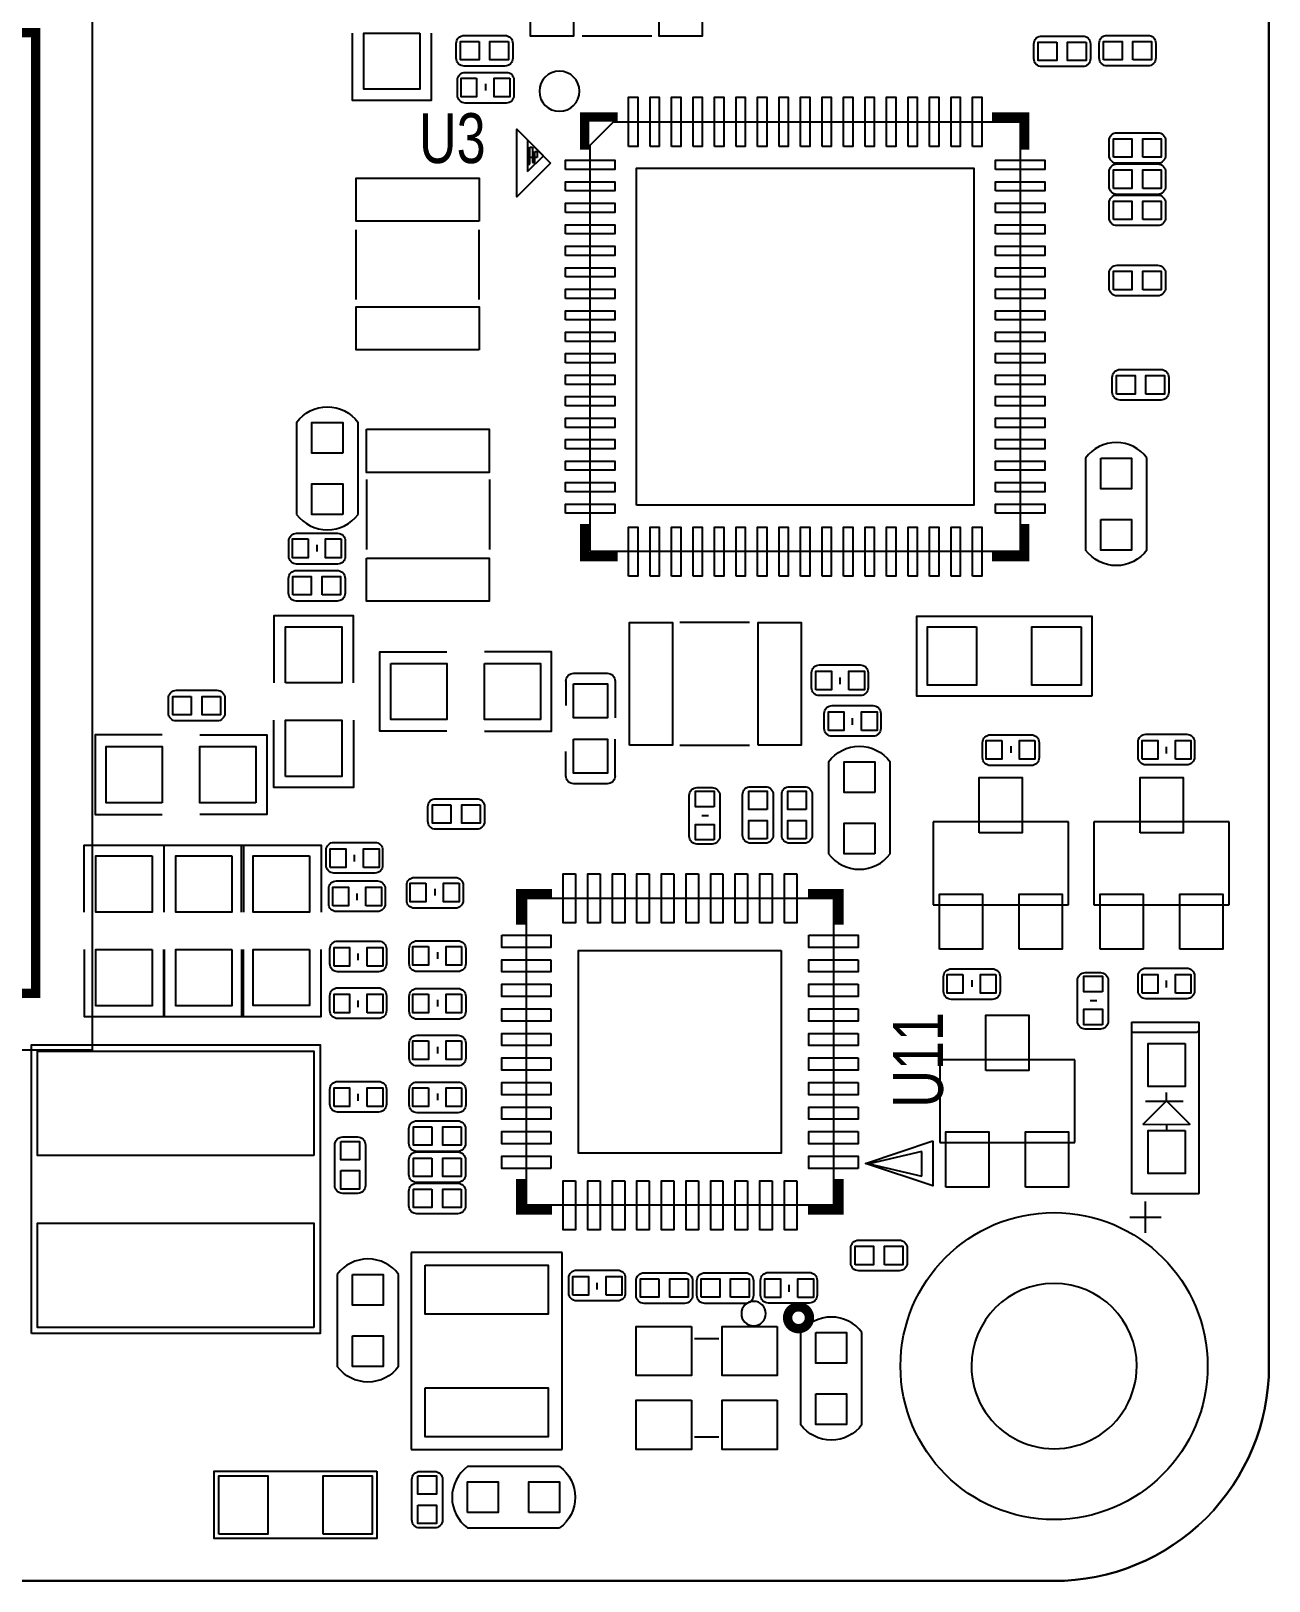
# Model space of a CAD drawing. Extents: x -3.5 to 51.5, y -3.5 to 36.5.
# Drawn here: x 31.35 to 51.5, y -3.5 to 21.75 of the extents above; entities that cross this region are included whole.
import ezdxf

# ---------------------------------------------------------------- set-up
doc = ezdxf.new("R2010")
doc.units = 0
for name, color, linetype in [('BG_OUTLINE', 1, 'CONTINUOUS'), ('BG_SILKSCREEN_TOP', 142, 'CONTINUOUS'), ('PG_SILKSCREEN_TOP', 2, 'CONTINUOUS'), ('PIN_TOP', 3, 'CONTINUOUS')]:
    doc.layers.add(name, color=color, linetype=linetype)

msp = doc.modelspace()

# ---------------------------------------------------------------- linework, layer by layer
at = {"layer": 'BG_OUTLINE'}
msp.add_lwpolyline([(47.99965, 36.499038), (-0.000254, 36.499038, 0.414214), (-3.50012, 32.999172), (-3.50012, -0.000762, 0.414235), (-0.000254, -3.500882), (47.99965, -3.500882, 0.414255), (51.49977, -0.000762), (51.49977, 32.999172, 0.414233)], format="xyb", close=True, dxfattribs=at)
for points in [[(51.49977, 32.999172), (51.49977, -0.000762, -0.414255), (47.99965, -3.500882), (-0.000254, -3.500882, -0.414235), (-3.50012, -0.000762)], [(49.34712, 0, 0.99999), (46.65472, 0, 1.00001), (49.34712, 0)]]:
    msp.add_lwpolyline(points, format="xyb", dxfattribs=at)
at = {"layer": 'BG_SILKSCREEN_TOP', "const_width": 0.1524}
for points in [[(16.8656, 21.717), (31.4198, 21.717), (31.4198, 6.0706), (16.891, 6.0706), (16.8656, 21.717)], [(40.894, 20.3454), (40.3606, 20.3454), (40.3606, 19.812)], [(47.5234, 19.812), (47.5234, 20.3454), (46.99, 20.3454)], [(40.3606, 13.716), (40.3606, 13.1826), (40.894, 13.1826)], [(46.99, 13.1826), (47.5234, 13.1826), (47.5234, 13.716)], [(39.8272, 7.6962), (39.3192, 7.6962), (39.3192, 7.1882)], [(44.5008, 7.1882), (44.5008, 7.6962), (43.9928, 7.6962)], [(39.3192, 3.048), (39.3192, 2.54), (39.8272, 2.54)], [(43.9928, 2.54), (44.5008, 2.54), (44.5008, 3.048)]]:
    msp.add_lwpolyline(points, dxfattribs=at)
at = {"layer": 'BG_SILKSCREEN_TOP'}
for points in [[(39.80434, 19.595084), (39.254684, 19.045682), (39.254684, 20.14474)], [(46.0248, 3.665982), (46.0248, 2.938018), (44.9326, 3.302)]]:
    msp.add_lwpolyline(points, close=True, dxfattribs=at)
at = {"layer": 'BG_SILKSCREEN_TOP', "const_width": 0.1524}
msp.add_lwpolyline([(44.0182, 0.7874, 1), (43.6626, 0.7874, 1), (44.0182, 0.7874)], format="xyb", dxfattribs=at)
at = {"layer": 'PG_SILKSCREEN_TOP'}
for points in [[(32.339026, 22.647656), (32.339026, 5.147056)], [(36.571428, 21.711158), (36.571428, 20.618958), (37.866828, 20.618958), (37.866828, 21.711158)], [(39.188136, 21.543264), (39.188136, 21.304504)], [(41.453816, 21.659088), (40.315896, 21.659088)], [(48.592994, 21.53412), (48.592994, 21.29536)], [(48.73625, 21.306536), (48.73625, 21.545296)], [(38.745668, 20.886166), (38.745668, 20.776946)], [(39.207694, 20.945348), (39.207694, 20.699476)], [(40.447976, 19.885152), (40.828214, 20.26539)], [(40.828214, 20.26539), (47.448216, 20.26539)], [(47.448216, 20.26539), (47.448216, 13.26515)], [(39.428166, 19.975322), (39.428166, 19.575272)], [(39.688008, 19.715226), (39.428166, 19.975322)], [(48.897032, 19.721068), (48.897032, 19.959828)], [(39.428166, 19.455384), (39.688008, 19.715226)], [(39.468044, 19.85518), (39.508176, 19.85518)], [(39.468044, 19.575272), (39.468044, 19.85518)], [(39.508176, 19.85518), (39.508176, 19.605244)], [(39.548054, 19.78533), (39.588186, 19.78533)], [(39.548054, 19.605244), (39.548054, 19.78533)], [(39.588186, 19.78533), (39.588186, 19.685254)], [(40.447976, 13.26515), (40.447976, 19.885152)], [(39.588186, 19.685254), (39.428166, 19.685254)], [(39.428166, 19.685254), (39.428166, 19.455384)], [(39.428166, 19.575272), (39.468044, 19.575272)], [(39.508176, 19.605244), (39.548054, 19.605244)], [(48.897032, 19.213068), (48.897032, 19.451828)], [(48.897032, 18.705068), (48.897032, 18.943828)], [(36.639246, 17.371314), (36.639246, 18.509234)], [(38.640766, 17.371314), (38.640766, 18.509234)], [(48.897032, 17.562068), (48.897032, 17.800828)], [(48.94834, 15.86357), (48.94834, 16.10233)], [(35.669728, 15.371318), (35.669728, 13.871194)], [(36.669472, 13.871194), (36.669472, 15.371318)], [(48.513492, 14.790674), (48.513492, 13.29055)], [(49.513236, 13.29055), (49.513236, 14.790674)], [(36.805616, 14.437868), (36.805616, 13.299948)], [(38.807136, 14.437868), (38.807136, 13.299948)], [(36.462208, 13.436854), (36.462208, 13.190982)], [(36.000182, 13.377672), (36.000182, 13.268452)], [(47.448216, 13.26515), (40.447976, 13.26515)], [(35.537902, 12.590272), (35.537902, 12.829032)], [(36.594034, 11.127486), (36.594034, 12.219686), (35.298634, 12.219686), (35.298634, 11.127486)], [(48.614838, 10.913872), (45.764958, 10.913872), (45.764958, 12.213844), (48.614838, 12.213844), (48.614838, 10.913872)], [(41.906952, 12.114276), (43.044872, 12.114276)], [(38.117272, 10.338816), (37.025072, 10.338816), (37.025072, 11.634216), (38.117272, 11.634216)], [(38.726872, 10.338816), (39.819072, 10.338816), (39.819072, 11.634216), (38.726872, 11.634216)], [(40.053768, 11.157712), (40.053768, 10.759948)], [(40.180768, 11.284712), (40.727122, 11.284712)], [(40.854122, 11.157712), (40.854122, 10.56005)], [(44.05376, 11.047476), (44.05376, 11.293348)], [(44.515786, 11.106658), (44.515786, 11.215878)], [(34.501836, 10.877042), (34.501836, 10.638282)], [(44.258484, 10.38479), (44.258484, 10.630662)], [(36.594034, 10.517886), (36.594034, 9.425686), (35.298634, 9.425686), (35.298634, 10.517886)], [(44.72051, 10.443972), (44.72051, 10.553192)], [(33.482534, 10.280396), (32.390334, 10.280396), (32.390334, 8.984996), (33.482534, 8.984996)], [(34.092134, 10.280396), (35.184334, 10.280396), (35.184334, 8.984996), (34.092134, 8.984996)], [(40.854122, 9.611868), (40.854122, 10.20953)], [(41.906952, 10.112756), (43.044872, 10.112756)], [(47.757334, 10.154412), (47.757334, 9.90854)], [(49.368202, 9.919208), (49.368202, 10.16508)], [(40.053768, 9.611868), (40.053768, 10.009378)], [(47.295308, 10.09523), (47.295308, 9.98601)], [(49.830228, 9.97839), (49.830228, 10.08761)], [(44.331128, 9.843262), (44.331128, 8.343138)], [(45.330872, 8.343138), (45.330872, 9.843262)], [(40.727122, 9.484868), (40.180768, 9.484868)], [(38.72738, 9.111742), (38.72738, 8.872982)], [(42.37482, 8.96366), (42.2656, 8.96366)], [(46.03369, 8.863076), (46.03369, 7.51332)], [(48.233838, 8.863076), (46.03369, 8.863076)], [(48.233838, 7.51332), (48.233838, 8.863076)], [(48.64989, 8.863076), (48.64989, 7.51332)], [(50.850038, 8.863076), (48.64989, 8.863076)], [(50.850038, 7.51332), (50.850038, 8.863076)], [(32.212026, 7.394194), (32.212026, 8.486394), (33.507426, 8.486394), (33.507426, 7.394194)], [(33.51149, 7.394194), (33.51149, 8.486394), (34.80689, 8.486394), (34.80689, 7.394194)], [(34.772092, 7.394448), (34.772092, 8.486648), (36.067492, 8.486648), (36.067492, 7.394448)], [(36.150042, 8.156956), (36.150042, 8.402828)], [(42.434002, 8.501634), (42.18813, 8.501634)], [(43.29938, 8.517636), (43.06062, 8.517636)], [(43.93438, 8.517636), (43.69562, 8.517636)], [(36.612068, 8.216138), (36.612068, 8.325358)], [(38.381178, 7.83082), (38.381178, 7.584948)], [(36.19119, 7.529576), (36.19119, 7.775448)], [(36.653216, 7.588758), (36.653216, 7.697978)], [(37.919152, 7.771638), (37.919152, 7.662418)], [(39.410386, 7.619238), (44.41063, 7.619238)], [(39.410386, 2.618994), (39.410386, 7.619238)], [(44.41063, 7.619238), (44.41063, 2.618994)], [(46.03369, 7.51332), (48.233838, 7.51332)], [(48.64989, 7.51332), (50.850038, 7.51332)], [(32.212026, 6.784594), (32.212026, 5.692394), (33.507426, 5.692394), (33.507426, 6.784594)], [(33.51149, 6.784594), (33.51149, 5.692394), (34.80689, 5.692394), (34.80689, 6.784594)], [(34.772092, 6.784848), (34.772092, 5.692648), (36.067492, 5.692648), (36.067492, 6.784848)], [(36.210494, 6.549644), (36.210494, 6.795516)], [(36.67252, 6.608826), (36.67252, 6.718046)], [(37.960808, 6.740144), (37.960808, 6.630924)], [(38.422834, 6.799326), (38.422834, 6.553454)], [(47.122334, 6.344412), (47.122334, 6.09854)], [(49.368202, 6.109208), (49.368202, 6.35508)], [(46.660308, 6.28523), (46.660308, 6.17601)], [(49.830228, 6.16839), (49.830228, 6.27761)], [(36.210494, 5.787644), (36.210494, 6.033516)], [(36.67252, 5.846826), (36.67252, 5.956046)], [(37.960808, 5.963666), (37.960808, 5.854446)], [(38.422834, 6.022848), (38.422834, 5.776976)], [(48.695356, 5.951474), (48.586136, 5.951474)], [(49.268126, 2.804414), (49.268126, 5.598922), (49.272952, 5.603748), (50.350166, 5.603748), (50.354992, 5.598922), (50.354992, 2.80924), (50.350166, 2.804414), (49.268126, 2.804414)], [(48.754538, 5.489448), (48.508666, 5.489448)], [(49.268126, 5.440172), (50.331116, 5.440172), (50.350166, 5.459476)], [(32.339026, 5.147056), (15.939262, 5.147056)], [(31.35122, 0.52959), (31.35122, 5.229606), (36.051236, 5.229606), (36.051236, 0.52959), (31.35122, 0.52959)], [(37.960808, 5.201666), (37.960808, 5.092446)], [(38.422834, 5.260848), (38.422834, 5.014976)], [(46.138338, 4.989322), (46.138338, 3.639566)], [(48.338486, 4.989322), (46.138338, 4.989322)], [(48.338486, 3.639566), (48.338486, 4.989322)], [(36.210494, 4.263644), (36.210494, 4.509516)], [(36.67252, 4.322826), (36.67252, 4.432046)], [(37.960808, 4.439666), (37.960808, 4.330446)], [(38.422834, 4.498848), (38.422834, 4.252976)], [(49.832768, 4.32181), (49.451768, 3.94081), (49.736502, 3.936492), (50.213768, 3.94081), (49.832768, 4.32181)], [(49.48936, 4.312412), (50.099976, 4.312412)], [(49.832768, 4.32181), (49.832768, 4.453382)], [(38.418008, 3.865626), (38.418008, 3.626866)], [(49.832768, 3.94081), (49.830736, 3.82651)], [(36.421314, 3.731514), (36.660074, 3.731514)], [(46.138338, 3.639566), (48.338486, 3.639566)], [(38.418008, 3.357626), (38.418008, 3.118866)], [(45.847508, 3.49377), (44.98975, 3.293618)], [(44.98975, 3.293618), (45.847508, 3.09372)], [(45.847508, 3.09372), (45.847508, 3.49377)], [(38.418008, 2.849626), (38.418008, 2.610866)], [(44.41063, 2.618994), (39.410386, 2.618994)], [(49.48936, 2.17043), (49.48936, 2.67843)], [(49.48936, 2.17043), (49.48936, 2.67843)], [(49.23536, 2.42443), (49.74336, 2.42443)], [(49.23536, 2.42443), (49.74336, 2.42443)], [(39.990776, 1.848866), (37.536628, 1.848866)], [(37.536628, 1.848866), (37.536628, -1.356614)], [(39.990776, -1.356614), (39.990776, 1.848866)], [(44.690284, 1.681988), (44.690284, 1.920748)], [(36.330382, 1.492504), (36.330382, -0.00762)], [(37.330126, -0.00762), (37.330126, 1.492504)], [(40.100758, 1.189228), (40.100758, 1.4351)], [(40.562784, 1.24841), (40.562784, 1.35763)], [(42.11574, 1.38938), (42.11574, 1.15062)], [(42.18686, 1.15062), (42.18686, 1.38938)], [(43.223434, 1.152398), (43.223434, 1.39827)], [(43.68546, 1.21158), (43.68546, 1.3208)], [(43.873928, 0.546862), (43.873928, -0.953262)], [(44.873672, -0.953262), (44.873672, 0.546862)], [(42.545508, 0.44323), (42.145458, 0.44323)], [(42.545508, -1.15697), (42.145458, -1.15697)], [(37.536628, -1.356614), (39.990776, -1.356614)], [(36.976812, -1.711452), (36.976812, -2.811272), (34.327084, -2.811272), (34.327084, -1.711452), (36.976812, -1.711452)], [(37.675312, -1.716786), (37.914072, -1.716786)], [(39.95166, -1.636776), (38.451536, -1.636776)], [(38.451536, -2.63652), (39.95166, -2.63652)]]:
    msp.add_lwpolyline(points, dxfattribs=at)
for points in [[(38.268656, 21.304504), (38.268656, 21.543264, -0.42804), (38.398196, 21.672804)], [(38.398196, 21.672804), (39.058596, 21.672804, -0.42804), (39.188136, 21.543264)], [(47.673514, 21.29536), (47.673514, 21.53412, -0.42804), (47.803054, 21.66366)], [(47.803054, 21.66366), (48.463454, 21.66366, -0.42804), (48.592994, 21.53412)], [(48.73625, 21.545296, -0.42804), (48.86579, 21.674836)], [(48.86579, 21.674836), (49.52619, 21.674836, -0.42804), (49.65573, 21.545296)], [(49.65573, 21.545296), (49.65573, 21.306536, -0.42804), (49.52619, 21.176996)], [(39.058596, 21.174964), (38.398196, 21.174964, -0.42804), (38.268656, 21.304504)], [(39.188136, 21.304504, -0.42804), (39.058596, 21.174964)], [(48.463454, 21.16582), (47.803054, 21.16582, -0.42804), (47.673514, 21.29536)], [(48.592994, 21.29536, -0.42804), (48.463454, 21.16582)], [(49.52619, 21.176996), (48.86579, 21.176996, -0.42804), (48.73625, 21.306536)], [(38.287706, 20.699476), (38.287706, 20.945348, -0.414214), (38.414706, 21.072348)], [(38.414706, 21.072348), (39.080694, 21.072348, -0.414214), (39.207694, 20.945348)], [(40.275002, 20.765262, 1), (39.621206, 20.765262, 1), (40.275002, 20.765262)], [(39.080694, 20.572476), (38.414706, 20.572476, -0.414214), (38.287706, 20.699476)], [(39.207694, 20.699476, -0.414214), (39.080694, 20.572476)], [(48.897032, 19.959828, -0.42804), (49.026572, 20.089368)], [(49.026572, 20.089368), (49.686972, 20.089368, -0.42804), (49.816512, 19.959828)], [(49.816512, 19.959828), (49.816512, 19.721068, -0.42804), (49.686972, 19.591528)], [(49.686972, 19.591528), (49.026572, 19.591528, -0.42804), (48.897032, 19.721068)], [(48.897032, 19.451828, -0.42804), (49.026572, 19.581368)], [(49.026572, 19.581368), (49.686972, 19.581368, -0.42804), (49.816512, 19.451828)], [(49.816512, 19.451828), (49.816512, 19.213068, -0.42804), (49.686972, 19.083528)], [(49.686972, 19.083528), (49.026572, 19.083528, -0.42804), (48.897032, 19.213068)], [(48.897032, 18.943828, -0.42804), (49.026572, 19.073368)], [(49.026572, 19.073368), (49.686972, 19.073368, -0.42804), (49.816512, 18.943828)], [(49.816512, 18.943828), (49.816512, 18.705068, -0.42804), (49.686972, 18.575528)], [(49.686972, 18.575528), (49.026572, 18.575528, -0.42804), (48.897032, 18.705068)], [(48.897032, 17.800828, -0.42804), (49.026572, 17.930368)], [(49.026572, 17.930368), (49.686972, 17.930368, -0.42804), (49.816512, 17.800828)], [(49.816512, 17.800828), (49.816512, 17.562068, -0.42804), (49.686972, 17.432528)], [(49.686972, 17.432528), (49.026572, 17.432528, -0.42804), (48.897032, 17.562068)], [(48.94834, 16.10233, -0.42804), (49.07788, 16.23187)], [(49.07788, 16.23187), (49.73828, 16.23187, -0.42804), (49.86782, 16.10233)], [(49.86782, 16.10233), (49.86782, 15.86357, -0.42804), (49.73828, 15.73403)], [(49.73828, 15.73403), (49.07788, 15.73403, -0.42804), (48.94834, 15.86357)], [(35.669728, 15.371318, -0.504954), (36.669472, 15.371318)], [(49.513236, 14.790674, 0.503899), (48.513492, 14.790674)], [(35.669728, 13.871194, 0.503899), (36.669472, 13.871194)], [(35.54222, 13.190982), (35.54222, 13.436854, -0.414214), (35.66922, 13.563854)], [(35.66922, 13.563854), (36.335208, 13.563854, -0.414214), (36.462208, 13.436854)], [(36.335208, 13.063982), (35.66922, 13.063982, -0.414214), (35.54222, 13.190982)], [(36.462208, 13.190982, -0.414214), (36.335208, 13.063982)], [(49.513236, 13.29055, -0.504954), (48.513492, 13.29055)], [(35.537902, 12.829032, -0.42804), (35.667442, 12.958572)], [(35.667442, 12.958572), (36.327842, 12.958572, -0.42804), (36.457382, 12.829032)], [(36.457382, 12.829032), (36.457382, 12.590272, -0.42804), (36.327842, 12.460732)], [(36.327842, 12.460732), (35.667442, 12.460732, -0.42804), (35.537902, 12.590272)], [(44.05376, 11.293348, -0.414214), (44.18076, 11.420348)], [(44.18076, 11.420348), (44.846748, 11.420348, -0.414214), (44.973748, 11.293348)], [(40.053768, 11.157712, -0.414214), (40.180768, 11.284712)], [(40.727122, 11.284712, -0.414214), (40.854122, 11.157712)], [(44.973748, 11.293348), (44.973748, 11.047476, -0.414214), (44.846748, 10.920476)], [(33.582356, 10.638282), (33.582356, 10.877042, -0.42804), (33.711896, 11.006582)], [(33.711896, 11.006582), (34.372296, 11.006582, -0.42804), (34.501836, 10.877042)], [(44.846748, 10.920476), (44.18076, 10.920476, -0.414214), (44.05376, 11.047476)], [(34.372296, 10.508742), (33.711896, 10.508742, -0.42804), (33.582356, 10.638282)], [(34.501836, 10.638282, -0.42804), (34.372296, 10.508742)], [(44.258484, 10.630662, -0.414214), (44.385484, 10.757662)], [(44.385484, 10.757662), (45.051472, 10.757662, -0.414214), (45.178472, 10.630662)], [(45.178472, 10.630662), (45.178472, 10.38479, -0.414214), (45.051472, 10.25779)], [(45.051472, 10.25779), (44.385484, 10.25779, -0.414214), (44.258484, 10.38479)], [(46.837346, 9.90854), (46.837346, 10.154412, -0.414214), (46.964346, 10.281412)], [(46.964346, 10.281412), (47.630334, 10.281412, -0.414214), (47.757334, 10.154412)], [(49.368202, 10.16508, -0.414214), (49.495202, 10.29208)], [(49.495202, 10.29208), (50.16119, 10.29208, -0.414214), (50.28819, 10.16508)], [(50.28819, 10.16508), (50.28819, 9.919208, -0.414214), (50.16119, 9.792208)], [(44.331128, 9.843262, -0.504954), (45.330872, 9.843262)], [(47.630334, 9.78154), (46.964346, 9.78154, -0.414214), (46.837346, 9.90854)], [(47.757334, 9.90854, -0.414214), (47.630334, 9.78154)], [(50.16119, 9.792208), (49.495202, 9.792208, -0.414214), (49.368202, 9.919208)], [(40.180768, 9.484868, -0.414214), (40.053768, 9.611868)], [(40.854122, 9.611868, -0.414214), (40.727122, 9.484868)], [(42.06113, 8.628634), (42.06113, 9.294622, -0.414214), (42.18813, 9.421622)], [(42.18813, 9.421622), (42.434002, 9.421622, -0.414214), (42.561002, 9.294622)], [(42.93108, 8.647176), (42.93108, 9.307576, -0.42804), (43.06062, 9.437116)], [(43.06062, 9.437116), (43.29938, 9.437116, -0.42804), (43.42892, 9.307576)], [(43.56608, 8.647176), (43.56608, 9.307576, -0.42804), (43.69562, 9.437116)], [(43.69562, 9.437116), (43.93438, 9.437116, -0.42804), (44.06392, 9.307576)], [(37.8079, 8.872982), (37.8079, 9.111742, -0.42804), (37.93744, 9.241282)], [(37.93744, 9.241282), (38.59784, 9.241282, -0.42804), (38.72738, 9.111742)], [(42.561002, 9.294622), (42.561002, 8.628634, -0.414214), (42.434002, 8.501634)], [(43.42892, 9.307576), (43.42892, 8.647176, -0.42804), (43.29938, 8.517636)], [(44.06392, 9.307576), (44.06392, 8.647176, -0.42804), (43.93438, 8.517636)], [(38.59784, 8.743442), (37.93744, 8.743442, -0.42804), (37.8079, 8.872982)], [(38.72738, 8.872982, -0.42804), (38.59784, 8.743442)], [(42.18813, 8.501634, -0.414214), (42.06113, 8.628634)], [(43.06062, 8.517636, -0.42804), (42.93108, 8.647176)], [(43.69562, 8.517636, -0.42804), (43.56608, 8.647176)], [(36.150042, 8.402828, -0.414214), (36.277042, 8.529828)], [(36.277042, 8.529828), (36.94303, 8.529828, -0.414214), (37.07003, 8.402828)], [(37.07003, 8.402828), (37.07003, 8.156956, -0.414214), (36.94303, 8.029956)], [(44.331128, 8.343138, 0.503899), (45.330872, 8.343138)], [(36.94303, 8.029956), (36.277042, 8.029956, -0.414214), (36.150042, 8.156956)], [(36.19119, 7.775448, -0.414214), (36.31819, 7.902448)], [(36.31819, 7.902448), (36.984178, 7.902448, -0.414214), (37.111178, 7.775448)], [(37.46119, 7.584948), (37.46119, 7.83082, -0.414214), (37.58819, 7.95782)], [(37.58819, 7.95782), (38.254178, 7.95782, -0.414214), (38.381178, 7.83082)], [(37.111178, 7.775448), (37.111178, 7.529576, -0.414214), (36.984178, 7.402576)], [(38.254178, 7.457948), (37.58819, 7.457948, -0.414214), (37.46119, 7.584948)], [(38.381178, 7.584948, -0.414214), (38.254178, 7.457948)], [(36.984178, 7.402576), (36.31819, 7.402576, -0.414214), (36.19119, 7.529576)], [(36.210494, 6.795516, -0.414214), (36.337494, 6.922516)], [(36.337494, 6.922516), (37.003482, 6.922516, -0.414214), (37.130482, 6.795516)], [(37.502846, 6.553454), (37.502846, 6.799326, -0.414214), (37.629846, 6.926326)], [(37.629846, 6.926326), (38.295834, 6.926326, -0.414214), (38.422834, 6.799326)], [(37.130482, 6.795516), (37.130482, 6.549644, -0.414214), (37.003482, 6.422644)], [(37.003482, 6.422644), (36.337494, 6.422644, -0.414214), (36.210494, 6.549644)], [(38.295834, 6.426454), (37.629846, 6.426454, -0.414214), (37.502846, 6.553454)], [(38.422834, 6.553454, -0.414214), (38.295834, 6.426454)], [(46.202346, 6.09854), (46.202346, 6.344412, -0.414214), (46.329346, 6.471412)], [(46.329346, 6.471412), (46.995334, 6.471412, -0.414214), (47.122334, 6.344412)], [(48.381666, 5.616448), (48.381666, 6.282436, -0.414214), (48.508666, 6.409436)], [(48.508666, 6.409436), (48.754538, 6.409436, -0.414214), (48.881538, 6.282436)], [(49.368202, 6.35508, -0.414214), (49.495202, 6.48208)], [(49.495202, 6.48208), (50.16119, 6.48208, -0.414214), (50.28819, 6.35508)], [(50.28819, 6.35508), (50.28819, 6.109208, -0.414214), (50.16119, 5.982208)], [(36.210494, 6.033516, -0.414214), (36.337494, 6.160516)], [(36.337494, 6.160516), (37.003482, 6.160516, -0.414214), (37.130482, 6.033516)], [(37.502846, 5.776976), (37.502846, 6.022848, -0.414214), (37.629846, 6.149848)], [(37.629846, 6.149848), (38.295834, 6.149848, -0.414214), (38.422834, 6.022848)], [(46.995334, 5.97154), (46.329346, 5.97154, -0.414214), (46.202346, 6.09854)], [(47.122334, 6.09854, -0.414214), (46.995334, 5.97154)], [(48.881538, 6.282436), (48.881538, 5.616448, -0.414214), (48.754538, 5.489448)], [(50.16119, 5.982208), (49.495202, 5.982208, -0.414214), (49.368202, 6.109208)], [(37.130482, 6.033516), (37.130482, 5.787644, -0.414214), (37.003482, 5.660644)], [(37.003482, 5.660644), (36.337494, 5.660644, -0.414214), (36.210494, 5.787644)], [(38.295834, 5.649976), (37.629846, 5.649976, -0.414214), (37.502846, 5.776976)], [(38.422834, 5.776976, -0.414214), (38.295834, 5.649976)], [(48.508666, 5.489448, -0.414214), (48.381666, 5.616448)], [(37.502846, 5.014976), (37.502846, 5.260848, -0.414214), (37.629846, 5.387848)], [(37.629846, 5.387848), (38.295834, 5.387848, -0.414214), (38.422834, 5.260848)], [(38.295834, 4.887976), (37.629846, 4.887976, -0.414214), (37.502846, 5.014976)], [(38.422834, 5.014976, -0.414214), (38.295834, 4.887976)], [(36.210494, 4.509516, -0.414214), (36.337494, 4.636516)], [(36.337494, 4.636516), (37.003482, 4.636516, -0.414214), (37.130482, 4.509516)], [(37.502846, 4.252976), (37.502846, 4.498848, -0.414214), (37.629846, 4.625848)], [(37.629846, 4.625848), (38.295834, 4.625848, -0.414214), (38.422834, 4.498848)], [(37.130482, 4.509516), (37.130482, 4.263644, -0.414214), (37.003482, 4.136644)], [(37.003482, 4.136644), (36.337494, 4.136644, -0.414214), (36.210494, 4.263644)], [(38.295834, 4.125976), (37.629846, 4.125976, -0.414214), (37.502846, 4.252976)], [(38.422834, 4.252976, -0.414214), (38.295834, 4.125976)], [(37.498528, 3.626866), (37.498528, 3.865626, -0.42804), (37.628068, 3.995166)], [(37.628068, 3.995166), (38.288468, 3.995166, -0.42804), (38.418008, 3.865626)], [(36.291774, 2.941574), (36.291774, 3.601974, -0.42804), (36.421314, 3.731514)], [(36.660074, 3.731514, -0.42804), (36.789614, 3.601974)], [(36.789614, 3.601974), (36.789614, 2.941574, -0.42804), (36.660074, 2.812034)], [(38.288468, 3.497326), (37.628068, 3.497326, -0.42804), (37.498528, 3.626866)], [(38.418008, 3.626866, -0.42804), (38.288468, 3.497326)], [(37.498528, 3.118866), (37.498528, 3.357626, -0.42804), (37.628068, 3.487166)], [(37.628068, 3.487166), (38.288468, 3.487166, -0.42804), (38.418008, 3.357626)], [(38.288468, 2.989326), (37.628068, 2.989326, -0.42804), (37.498528, 3.118866)], [(38.418008, 3.118866, -0.42804), (38.288468, 2.989326)], [(36.660074, 2.812034), (36.421314, 2.812034, -0.42804), (36.291774, 2.941574)], [(37.498528, 2.610866), (37.498528, 2.849626, -0.42804), (37.628068, 2.979166)], [(37.628068, 2.979166), (38.288468, 2.979166, -0.42804), (38.418008, 2.849626)], [(38.288468, 2.481326), (37.628068, 2.481326, -0.42804), (37.498528, 2.610866)], [(38.418008, 2.610866, -0.42804), (38.288468, 2.481326)], [(44.690284, 1.920748, -0.42804), (44.819824, 2.050288)], [(44.819824, 2.050288), (45.480224, 2.050288, -0.42804), (45.609764, 1.920748)], [(45.609764, 1.920748), (45.609764, 1.681988, -0.42804), (45.480224, 1.552448)], [(37.330126, 1.492504, 0.503899), (36.330382, 1.492504)], [(40.100758, 1.4351, -0.414214), (40.227758, 1.5621)], [(40.227758, 1.5621), (40.893746, 1.5621, -0.414214), (41.020746, 1.4351)], [(41.19626, 1.15062), (41.19626, 1.38938, -0.42804), (41.3258, 1.51892)], [(41.3258, 1.51892), (41.9862, 1.51892, -0.42804), (42.11574, 1.38938)], [(42.18686, 1.38938, -0.42804), (42.3164, 1.51892)], [(42.3164, 1.51892), (42.9768, 1.51892, -0.42804), (43.10634, 1.38938)], [(43.223434, 1.39827, -0.414214), (43.350434, 1.52527)], [(43.350434, 1.52527), (44.016422, 1.52527, -0.414214), (44.143422, 1.39827)], [(45.480224, 1.552448), (44.819824, 1.552448, -0.42804), (44.690284, 1.681988)], [(41.020746, 1.4351), (41.020746, 1.189228, -0.414214), (40.893746, 1.062228)], [(43.10634, 1.38938), (43.10634, 1.15062, -0.42804), (42.9768, 1.02108)], [(44.143422, 1.39827), (44.143422, 1.152398, -0.414214), (44.016422, 1.025398)], [(40.893746, 1.062228), (40.227758, 1.062228, -0.414214), (40.100758, 1.189228)], [(41.9862, 1.02108), (41.3258, 1.02108, -0.42804), (41.19626, 1.15062)], [(42.11574, 1.15062, -0.42804), (41.9862, 1.02108)], [(42.9768, 1.02108), (42.3164, 1.02108, -0.42804), (42.18686, 1.15062)], [(43.30954, 0.854202, 1), (42.909744, 0.854202, 1), (43.30954, 0.854202)], [(44.016422, 1.025398), (43.350434, 1.025398, -0.414214), (43.223434, 1.152398)], [(44.873672, 0.546862, 0.503899), (43.873928, 0.546862)], [(37.330126, -0.00762, -0.504954), (36.330382, -0.00762)], [(44.873672, -0.953262, -0.504954), (43.873928, -0.953262)], [(37.545772, -2.506726), (37.545772, -1.846326, -0.42804), (37.675312, -1.716786)], [(37.914072, -1.716786, -0.42804), (38.043612, -1.846326)], [(38.451536, -1.636776, 0.503899), (38.451536, -2.63652)], [(39.95166, -1.636776, -0.504954), (39.95166, -2.63652)], [(38.043612, -1.846326), (38.043612, -2.506726, -0.42804), (37.914072, -2.636266)], [(37.914072, -2.636266), (37.675312, -2.636266, -0.42804), (37.545772, -2.506726)]]:
    msp.add_lwpolyline(points, format="xyb", dxfattribs=at)
at = {"layer": 'PIN_TOP'}
for points in [[(40.176196, 23.659338), (40.176196, 21.660358), (39.475156, 21.660358), (39.475156, 23.659338)], [(42.274236, 23.659338), (42.274236, 21.660358), (41.573196, 21.660358), (41.573196, 23.659338)], [(37.676328, 21.711158), (37.676328, 20.796758), (36.761928, 20.796758), (36.761928, 21.711158)], [(38.639496, 21.573744), (38.639496, 21.274024), (38.339776, 21.274024), (38.339776, 21.573744)], [(39.117016, 21.573744), (39.117016, 21.274024), (38.817296, 21.274024), (38.817296, 21.573744)], [(48.044354, 21.5646), (48.044354, 21.26488), (47.744634, 21.26488), (47.744634, 21.5646)], [(48.521874, 21.5646), (48.521874, 21.26488), (48.222154, 21.26488), (48.222154, 21.5646)], [(48.80737, 21.276056), (48.80737, 21.575776), (49.10709, 21.575776), (49.10709, 21.276056)], [(49.28489, 21.276056), (49.28489, 21.575776), (49.58461, 21.575776), (49.58461, 21.276056)], [(38.600126, 20.980146), (38.600126, 20.675346), (38.346126, 20.675346), (38.346126, 20.980146)], [(39.14013, 20.980146), (39.14013, 20.675346), (38.88613, 20.675346), (38.88613, 20.980146)], [(41.072816, 19.86534), (41.072816, 20.66544), (41.22293, 20.66544), (41.22293, 19.86534)], [(41.422828, 19.86534), (41.422828, 20.66544), (41.572942, 20.66544), (41.572942, 19.86534)], [(41.77284, 19.86534), (41.77284, 20.66544), (41.922954, 20.66544), (41.922954, 19.86534)], [(42.122852, 19.86534), (42.122852, 20.66544), (42.272966, 20.66544), (42.272966, 19.86534)], [(42.472864, 19.86534), (42.472864, 20.66544), (42.622978, 20.66544), (42.622978, 19.86534)], [(42.822876, 19.86534), (42.822876, 20.66544), (42.97299, 20.66544), (42.97299, 19.86534)], [(43.172888, 19.86534), (43.172888, 20.66544), (43.323002, 20.66544), (43.323002, 19.86534)], [(43.5229, 19.86534), (43.5229, 20.66544), (43.673014, 20.66544), (43.673014, 19.86534)], [(43.872912, 19.86534), (43.872912, 20.66544), (44.023026, 20.66544), (44.023026, 19.86534)], [(44.222924, 19.86534), (44.222924, 20.66544), (44.373038, 20.66544), (44.373038, 19.86534)], [(44.572936, 19.86534), (44.572936, 20.66544), (44.72305, 20.66544), (44.72305, 19.86534)], [(44.922948, 19.86534), (44.922948, 20.66544), (45.073062, 20.66544), (45.073062, 19.86534)], [(45.27296, 19.86534), (45.27296, 20.66544), (45.423074, 20.66544), (45.423074, 19.86534)], [(45.622972, 19.86534), (45.622972, 20.66544), (45.773086, 20.66544), (45.773086, 19.86534)], [(45.972984, 19.86534), (45.972984, 20.66544), (46.123098, 20.66544), (46.123098, 19.86534)], [(46.322996, 19.86534), (46.322996, 20.66544), (46.47311, 20.66544), (46.47311, 19.86534)], [(46.673008, 19.86534), (46.673008, 20.66544), (46.823122, 20.66544), (46.823122, 19.86534)], [(48.968152, 19.690588), (48.968152, 19.990308), (49.267872, 19.990308), (49.267872, 19.690588)], [(49.445672, 19.690588), (49.445672, 19.990308), (49.745392, 19.990308), (49.745392, 19.690588)], [(40.047926, 19.490182), (40.047926, 19.640296), (40.848026, 19.640296), (40.848026, 19.490182)], [(41.203118, 14.020292), (41.203118, 19.510248), (46.693074, 19.510248), (46.693074, 14.020292)], [(47.048166, 19.490182), (47.048166, 19.640296), (47.848266, 19.640296), (47.848266, 19.490182)], [(48.968152, 19.182588), (48.968152, 19.482308), (49.267872, 19.482308), (49.267872, 19.182588)], [(49.445672, 19.182588), (49.445672, 19.482308), (49.745392, 19.482308), (49.745392, 19.182588)], [(38.639496, 18.648934), (36.640516, 18.648934), (36.640516, 19.349974), (38.639496, 19.349974)], [(40.047926, 19.14017), (40.047926, 19.290284), (40.848026, 19.290284), (40.848026, 19.14017)], [(47.048166, 19.14017), (47.048166, 19.290284), (47.848266, 19.290284), (47.848266, 19.14017)], [(40.047926, 18.790158), (40.047926, 18.940272), (40.848026, 18.940272), (40.848026, 18.790158)], [(47.048166, 18.790158), (47.048166, 18.940272), (47.848266, 18.940272), (47.848266, 18.790158)], [(48.968152, 18.674588), (48.968152, 18.974308), (49.267872, 18.974308), (49.267872, 18.674588)], [(49.445672, 18.674588), (49.445672, 18.974308), (49.745392, 18.974308), (49.745392, 18.674588)], [(40.047926, 18.440146), (40.047926, 18.59026), (40.848026, 18.59026), (40.848026, 18.440146)], [(47.048166, 18.440146), (47.048166, 18.59026), (47.848266, 18.59026), (47.848266, 18.440146)], [(40.047926, 18.090134), (40.047926, 18.240248), (40.848026, 18.240248), (40.848026, 18.090134)], [(47.048166, 18.090134), (47.048166, 18.240248), (47.848266, 18.240248), (47.848266, 18.090134)], [(40.047926, 17.740122), (40.047926, 17.890236), (40.848026, 17.890236), (40.848026, 17.740122)], [(47.048166, 17.740122), (47.048166, 17.890236), (47.848266, 17.890236), (47.848266, 17.740122)], [(48.968152, 17.531588), (48.968152, 17.831308), (49.267872, 17.831308), (49.267872, 17.531588)], [(49.445672, 17.531588), (49.445672, 17.831308), (49.745392, 17.831308), (49.745392, 17.531588)], [(40.047926, 17.39011), (40.047926, 17.540224), (40.848026, 17.540224), (40.848026, 17.39011)], [(47.048166, 17.39011), (47.048166, 17.540224), (47.848266, 17.540224), (47.848266, 17.39011)], [(38.639496, 16.550894), (36.640516, 16.550894), (36.640516, 17.251934), (38.639496, 17.251934)], [(40.047926, 17.040098), (40.047926, 17.190212), (40.848026, 17.190212), (40.848026, 17.040098)], [(47.048166, 17.040098), (47.048166, 17.190212), (47.848266, 17.190212), (47.848266, 17.040098)], [(40.047926, 16.690086), (40.047926, 16.8402), (40.848026, 16.8402), (40.848026, 16.690086)], [(47.048166, 16.690086), (47.048166, 16.8402), (47.848266, 16.8402), (47.848266, 16.690086)], [(40.047926, 16.340074), (40.047926, 16.490188), (40.848026, 16.490188), (40.848026, 16.340074)], [(47.048166, 16.340074), (47.048166, 16.490188), (47.848266, 16.490188), (47.848266, 16.340074)], [(40.047926, 15.990062), (40.047926, 16.140176), (40.848026, 16.140176), (40.848026, 15.990062)], [(47.048166, 15.990062), (47.048166, 16.140176), (47.848266, 16.140176), (47.848266, 15.990062)], [(49.01946, 15.83309), (49.01946, 16.13281), (49.31918, 16.13281), (49.31918, 15.83309)], [(49.49698, 15.83309), (49.49698, 16.13281), (49.7967, 16.13281), (49.7967, 15.83309)], [(40.047926, 15.64005), (40.047926, 15.790164), (40.848026, 15.790164), (40.848026, 15.64005)], [(47.048166, 15.64005), (47.048166, 15.790164), (47.848266, 15.790164), (47.848266, 15.64005)], [(40.047926, 15.290038), (40.047926, 15.440152), (40.848026, 15.440152), (40.848026, 15.290038)], [(47.048166, 15.290038), (47.048166, 15.440152), (47.848266, 15.440152), (47.848266, 15.290038)], [(36.419536, 14.871192), (35.919664, 14.871192), (35.919664, 15.371064), (36.419536, 15.371064)], [(36.806886, 15.258288), (38.805866, 15.258288), (38.805866, 14.557248), (36.806886, 14.557248)], [(40.047926, 14.940026), (40.047926, 15.09014), (40.848026, 15.09014), (40.848026, 14.940026)], [(47.048166, 14.940026), (47.048166, 15.09014), (47.848266, 15.09014), (47.848266, 14.940026)], [(40.047926, 14.590014), (40.047926, 14.740128), (40.848026, 14.740128), (40.848026, 14.590014)], [(47.048166, 14.590014), (47.048166, 14.740128), (47.848266, 14.740128), (47.848266, 14.590014)], [(48.763428, 14.79042), (49.2633, 14.79042), (49.2633, 14.290548), (48.763428, 14.290548)], [(36.419536, 13.871448), (35.919664, 13.871448), (35.919664, 14.37132), (36.419536, 14.37132)], [(40.047926, 14.240002), (40.047926, 14.390116), (40.848026, 14.390116), (40.848026, 14.240002)], [(47.048166, 14.240002), (47.048166, 14.390116), (47.848266, 14.390116), (47.848266, 14.240002)], [(40.047926, 13.88999), (40.047926, 14.040104), (40.848026, 14.040104), (40.848026, 13.88999)], [(47.048166, 13.88999), (47.048166, 14.040104), (47.848266, 14.040104), (47.848266, 13.88999)], [(41.072816, 12.8651), (41.072816, 13.6652), (41.22293, 13.6652), (41.22293, 12.8651)], [(41.422828, 12.8651), (41.422828, 13.6652), (41.572942, 13.6652), (41.572942, 12.8651)], [(41.77284, 12.8651), (41.77284, 13.6652), (41.922954, 13.6652), (41.922954, 12.8651)], [(42.122852, 12.8651), (42.122852, 13.6652), (42.272966, 13.6652), (42.272966, 12.8651)], [(42.472864, 12.8651), (42.472864, 13.6652), (42.622978, 13.6652), (42.622978, 12.8651)], [(42.822876, 12.8651), (42.822876, 13.6652), (42.97299, 13.6652), (42.97299, 12.8651)], [(43.172888, 12.8651), (43.172888, 13.6652), (43.323002, 13.6652), (43.323002, 12.8651)], [(43.5229, 12.8651), (43.5229, 13.6652), (43.673014, 13.6652), (43.673014, 12.8651)], [(43.872912, 12.8651), (43.872912, 13.6652), (44.023026, 13.6652), (44.023026, 12.8651)], [(44.222924, 12.8651), (44.222924, 13.6652), (44.373038, 13.6652), (44.373038, 12.8651)], [(44.572936, 12.8651), (44.572936, 13.6652), (44.72305, 13.6652), (44.72305, 12.8651)], [(44.922948, 12.8651), (44.922948, 13.6652), (45.073062, 13.6652), (45.073062, 12.8651)], [(45.27296, 12.8651), (45.27296, 13.6652), (45.423074, 13.6652), (45.423074, 12.8651)], [(45.622972, 12.8651), (45.622972, 13.6652), (45.773086, 13.6652), (45.773086, 12.8651)], [(45.972984, 12.8651), (45.972984, 13.6652), (46.123098, 13.6652), (46.123098, 12.8651)], [(46.322996, 12.8651), (46.322996, 13.6652), (46.47311, 13.6652), (46.47311, 12.8651)], [(46.673008, 12.8651), (46.673008, 13.6652), (46.823122, 13.6652), (46.823122, 12.8651)], [(48.763428, 13.790676), (49.2633, 13.790676), (49.2633, 13.290804), (48.763428, 13.290804)], [(35.85464, 13.471652), (35.85464, 13.166852), (35.60064, 13.166852), (35.60064, 13.471652)], [(36.394644, 13.471652), (36.394644, 13.166852), (36.140644, 13.166852), (36.140644, 13.471652)], [(36.806886, 13.160248), (38.805866, 13.160248), (38.805866, 12.459208), (36.806886, 12.459208)], [(35.609022, 12.559792), (35.609022, 12.859512), (35.908742, 12.859512), (35.908742, 12.559792)], [(36.086542, 12.559792), (36.086542, 12.859512), (36.386262, 12.859512), (36.386262, 12.559792)], [(35.489134, 11.127486), (35.489134, 12.041886), (36.403534, 12.041886), (36.403534, 11.127486)], [(41.086532, 10.114026), (41.086532, 12.113006), (41.787572, 12.113006), (41.787572, 10.114026)], [(43.184572, 10.114026), (43.184572, 12.113006), (43.885612, 12.113006), (43.885612, 10.114026)], [(46.740064, 12.038838), (46.740064, 11.088878), (45.939964, 11.088878), (45.939964, 12.038838)], [(48.439832, 12.038838), (48.439832, 11.088878), (47.639732, 11.088878), (47.639732, 12.038838)], [(37.202872, 11.443716), (38.117272, 11.443716), (38.117272, 10.529316), (37.202872, 10.529316)], [(38.726872, 11.443716), (39.641272, 11.443716), (39.641272, 10.529316), (38.726872, 10.529316)], [(40.179117, 11.109833), (40.729027, 11.109833), (40.729027, 10.559923), (40.179117, 10.559923)], [(44.121324, 11.012678), (44.121324, 11.317478), (44.375324, 11.317478), (44.375324, 11.012678)], [(44.661328, 11.012678), (44.661328, 11.317478), (44.915328, 11.317478), (44.915328, 11.012678)], [(33.953196, 10.907522), (33.953196, 10.607802), (33.653476, 10.607802), (33.653476, 10.907522)], [(34.430716, 10.907522), (34.430716, 10.607802), (34.130996, 10.607802), (34.130996, 10.907522)], [(44.326048, 10.349992), (44.326048, 10.654792), (44.580048, 10.654792), (44.580048, 10.349992)], [(44.866052, 10.349992), (44.866052, 10.654792), (45.120052, 10.654792), (45.120052, 10.349992)], [(35.489134, 9.603486), (35.489134, 10.517886), (36.403534, 10.517886), (36.403534, 9.603486)], [(40.179117, 10.209657), (40.729027, 10.209657), (40.729027, 9.659747), (40.179117, 9.659747)], [(47.149766, 10.18921), (47.149766, 9.88441), (46.895766, 9.88441), (46.895766, 10.18921)], [(47.68977, 10.18921), (47.68977, 9.88441), (47.43577, 9.88441), (47.43577, 10.18921)], [(49.435766, 9.88441), (49.435766, 10.18921), (49.689766, 10.18921), (49.689766, 9.88441)], [(49.97577, 9.88441), (49.97577, 10.18921), (50.22977, 10.18921), (50.22977, 9.88441)], [(33.482534, 9.175496), (32.568134, 9.175496), (32.568134, 10.089896), (33.482534, 10.089896)], [(35.006534, 9.175496), (34.092134, 9.175496), (34.092134, 10.089896), (35.006534, 10.089896)], [(45.080936, 9.343136), (44.581064, 9.343136), (44.581064, 9.843008), (45.080936, 9.843008)], [(42.4688, 9.109202), (42.164, 9.109202), (42.164, 9.363202), (42.4688, 9.363202)], [(43.32986, 9.066276), (43.03014, 9.066276), (43.03014, 9.365996), (43.32986, 9.365996)], [(43.96486, 9.066276), (43.66514, 9.066276), (43.66514, 9.365996), (43.96486, 9.365996)], [(46.783752, 8.68807), (46.783752, 9.587992), (47.483776, 9.587992), (47.483776, 8.68807)], [(49.399952, 8.68807), (49.399952, 9.587992), (50.099976, 9.587992), (50.099976, 8.68807)], [(38.17874, 9.142222), (38.17874, 8.842502), (37.87902, 8.842502), (37.87902, 9.142222)], [(38.65626, 9.142222), (38.65626, 8.842502), (38.35654, 8.842502), (38.35654, 9.142222)], [(43.32986, 8.588756), (43.03014, 8.588756), (43.03014, 8.888476), (43.32986, 8.888476)], [(43.96486, 8.588756), (43.66514, 8.588756), (43.66514, 8.888476), (43.96486, 8.888476)], [(45.080936, 8.343392), (44.581064, 8.343392), (44.581064, 8.843264), (45.080936, 8.843264)], [(42.4688, 8.569198), (42.164, 8.569198), (42.164, 8.823198), (42.4688, 8.823198)], [(36.217606, 8.122158), (36.217606, 8.426958), (36.471606, 8.426958), (36.471606, 8.122158)], [(36.75761, 8.122158), (36.75761, 8.426958), (37.01161, 8.426958), (37.01161, 8.122158)], [(33.316926, 8.308594), (33.316926, 7.394194), (32.402526, 7.394194), (32.402526, 8.308594)], [(34.61639, 8.308594), (34.61639, 7.394194), (33.70199, 7.394194), (33.70199, 8.308594)], [(35.876992, 8.308848), (35.876992, 7.394448), (34.962592, 7.394448), (34.962592, 8.308848)], [(37.77361, 7.865618), (37.77361, 7.560818), (37.51961, 7.560818), (37.51961, 7.865618)], [(38.313614, 7.865618), (38.313614, 7.560818), (38.059614, 7.560818), (38.059614, 7.865618)], [(40.210359, 8.019288), (40.210359, 7.219188), (40.010461, 7.219188), (40.010461, 8.019288)], [(40.610409, 8.019288), (40.610409, 7.219188), (40.410511, 7.219188), (40.410511, 8.019288)], [(41.010459, 8.019288), (41.010459, 7.219188), (40.810561, 7.219188), (40.810561, 8.019288)], [(41.410509, 8.019288), (41.410509, 7.219188), (41.210611, 7.219188), (41.210611, 8.019288)], [(41.810559, 8.019288), (41.810559, 7.219188), (41.610661, 7.219188), (41.610661, 8.019288)], [(42.210355, 8.019288), (42.210355, 7.219188), (42.010457, 7.219188), (42.010457, 8.019288)], [(42.610405, 8.019288), (42.610405, 7.219188), (42.410507, 7.219188), (42.410507, 8.019288)], [(43.010455, 8.019288), (43.010455, 7.219188), (42.810557, 7.219188), (42.810557, 8.019288)], [(43.410505, 8.019288), (43.410505, 7.219188), (43.210607, 7.219188), (43.210607, 8.019288)], [(43.810555, 8.019288), (43.810555, 7.219188), (43.610657, 7.219188), (43.610657, 8.019288)], [(36.258754, 7.494778), (36.258754, 7.799578), (36.512754, 7.799578), (36.512754, 7.494778)], [(36.798758, 7.494778), (36.798758, 7.799578), (37.052758, 7.799578), (37.052758, 7.494778)], [(46.133766, 6.78815), (46.133766, 7.688072), (46.83379, 7.688072), (46.83379, 6.78815)], [(47.433738, 6.78815), (47.433738, 7.688072), (48.133762, 7.688072), (48.133762, 6.78815)], [(48.749966, 6.78815), (48.749966, 7.688072), (49.44999, 7.688072), (49.44999, 6.78815)], [(50.049938, 6.78815), (50.049938, 7.688072), (50.749962, 7.688072), (50.749962, 6.78815)], [(36.278058, 6.514846), (36.278058, 6.819646), (36.532058, 6.819646), (36.532058, 6.514846)], [(36.818062, 6.514846), (36.818062, 6.819646), (37.072062, 6.819646), (37.072062, 6.514846)], [(37.815266, 6.834124), (37.815266, 6.529324), (37.561266, 6.529324), (37.561266, 6.834124)], [(38.35527, 6.834124), (38.35527, 6.529324), (38.10127, 6.529324), (38.10127, 6.834124)], [(39.010336, 7.019163), (39.810436, 7.019163), (39.810436, 6.819265), (39.010336, 6.819265)], [(44.01058, 7.019163), (44.81068, 7.019163), (44.81068, 6.819265), (44.01058, 6.819265)], [(33.316926, 6.784594), (33.316926, 5.870194), (32.402526, 5.870194), (32.402526, 6.784594)], [(34.61639, 6.784594), (34.61639, 5.870194), (33.70199, 5.870194), (33.70199, 6.784594)], [(35.876992, 6.784848), (35.876992, 5.870448), (34.962592, 5.870448), (34.962592, 6.784848)], [(39.810436, 6.619113), (39.810436, 6.419215), (39.010336, 6.419215), (39.010336, 6.619113)], [(43.560492, 6.7691), (43.560492, 3.469132), (40.260524, 3.469132), (40.260524, 6.7691)], [(44.81068, 6.619113), (44.81068, 6.419215), (44.01058, 6.419215), (44.01058, 6.619113)], [(46.514766, 6.37921), (46.514766, 6.07441), (46.260766, 6.07441), (46.260766, 6.37921)], [(47.05477, 6.37921), (47.05477, 6.07441), (46.80077, 6.07441), (46.80077, 6.37921)], [(48.789336, 6.097016), (48.484536, 6.097016), (48.484536, 6.351016), (48.789336, 6.351016)], [(49.435766, 6.07441), (49.435766, 6.37921), (49.689766, 6.37921), (49.689766, 6.07441)], [(49.97577, 6.07441), (49.97577, 6.37921), (50.22977, 6.37921), (50.22977, 6.07441)], [(39.810436, 6.219063), (39.810436, 6.019165), (39.010336, 6.019165), (39.010336, 6.219063)], [(44.81068, 6.219063), (44.81068, 6.019165), (44.01058, 6.019165), (44.01058, 6.219063)], [(36.278058, 5.752846), (36.278058, 6.057646), (36.532058, 6.057646), (36.532058, 5.752846)], [(36.818062, 5.752846), (36.818062, 6.057646), (37.072062, 6.057646), (37.072062, 5.752846)], [(37.815266, 6.057646), (37.815266, 5.752846), (37.561266, 5.752846), (37.561266, 6.057646)], [(38.35527, 6.057646), (38.35527, 5.752846), (38.10127, 5.752846), (38.10127, 6.057646)], [(39.810436, 5.819013), (39.810436, 5.619115), (39.010336, 5.619115), (39.010336, 5.819013)], [(44.81068, 5.819013), (44.81068, 5.619115), (44.01058, 5.619115), (44.01058, 5.819013)], [(48.789336, 5.557012), (48.484536, 5.557012), (48.484536, 5.811012), (48.789336, 5.811012)], [(46.8884, 4.814316), (46.8884, 5.714238), (47.588424, 5.714238), (47.588424, 4.814316)], [(39.810436, 5.418963), (39.810436, 5.219065), (39.010336, 5.219065), (39.010336, 5.418963)], [(44.81068, 5.418963), (44.81068, 5.219065), (44.01058, 5.219065), (44.01058, 5.418963)], [(35.95116, 3.429635), (31.451296, 3.429635), (31.451296, 5.129657), (35.95116, 5.129657)], [(37.815266, 5.295646), (37.815266, 4.990846), (37.561266, 4.990846), (37.561266, 5.295646)], [(38.35527, 5.295646), (38.35527, 4.990846), (38.10127, 4.990846), (38.10127, 5.295646)], [(50.132742, 5.254752), (50.132742, 4.554728), (49.532794, 4.554728), (49.532794, 5.254752)], [(39.810436, 5.019167), (39.810436, 4.819269), (39.010336, 4.819269), (39.010336, 5.019167)], [(44.81068, 5.019167), (44.81068, 4.819269), (44.01058, 4.819269), (44.01058, 5.019167)], [(39.810436, 4.619117), (39.810436, 4.419219), (39.010336, 4.419219), (39.010336, 4.619117)], [(44.81068, 4.619117), (44.81068, 4.419219), (44.01058, 4.419219), (44.01058, 4.619117)], [(36.278058, 4.228846), (36.278058, 4.533646), (36.532058, 4.533646), (36.532058, 4.228846)], [(36.818062, 4.228846), (36.818062, 4.533646), (37.072062, 4.533646), (37.072062, 4.228846)], [(37.815266, 4.533646), (37.815266, 4.228846), (37.561266, 4.228846), (37.561266, 4.533646)], [(38.35527, 4.533646), (38.35527, 4.228846), (38.10127, 4.228846), (38.10127, 4.533646)], [(39.810436, 4.219067), (39.810436, 4.019169), (39.010336, 4.019169), (39.010336, 4.219067)], [(44.81068, 4.219067), (44.81068, 4.019169), (44.01058, 4.019169), (44.01058, 4.219067)], [(37.869368, 3.896106), (37.869368, 3.596386), (37.569648, 3.596386), (37.569648, 3.896106)], [(38.346888, 3.896106), (38.346888, 3.596386), (38.047168, 3.596386), (38.047168, 3.896106)], [(39.810436, 3.819017), (39.810436, 3.619119), (39.010336, 3.619119), (39.010336, 3.819017)], [(44.81068, 3.819017), (44.81068, 3.619119), (44.01058, 3.619119), (44.01058, 3.819017)], [(46.238414, 2.914396), (46.238414, 3.814318), (46.938438, 3.814318), (46.938438, 2.914396)], [(47.538386, 2.914396), (47.538386, 3.814318), (48.23841, 3.814318), (48.23841, 2.914396)], [(50.132742, 3.834892), (50.132742, 3.134868), (49.532794, 3.134868), (49.532794, 3.834892)], [(36.390834, 3.660394), (36.690554, 3.660394), (36.690554, 3.360674), (36.390834, 3.360674)], [(37.869368, 3.388106), (37.869368, 3.088386), (37.569648, 3.088386), (37.569648, 3.388106)], [(38.346888, 3.388106), (38.346888, 3.088386), (38.047168, 3.088386), (38.047168, 3.388106)], [(39.810436, 3.219069), (39.010336, 3.219069), (39.010336, 3.418967), (39.810436, 3.418967)], [(44.81068, 3.219069), (44.01058, 3.219069), (44.01058, 3.418967), (44.81068, 3.418967)], [(36.390834, 3.182874), (36.690554, 3.182874), (36.690554, 2.883154), (36.390834, 2.883154)], [(37.869368, 2.880106), (37.869368, 2.580386), (37.569648, 2.580386), (37.569648, 2.880106)], [(38.346888, 2.880106), (38.346888, 2.580386), (38.047168, 2.580386), (38.047168, 2.880106)], [(40.210359, 3.019044), (40.210359, 2.218944), (40.010461, 2.218944), (40.010461, 3.019044)], [(40.610409, 3.019044), (40.610409, 2.218944), (40.410511, 2.218944), (40.410511, 3.019044)], [(41.010459, 3.019044), (41.010459, 2.218944), (40.810561, 2.218944), (40.810561, 3.019044)], [(41.410509, 3.019044), (41.410509, 2.218944), (41.210611, 2.218944), (41.210611, 3.019044)], [(41.810559, 3.019044), (41.810559, 2.218944), (41.610661, 2.218944), (41.610661, 3.019044)], [(42.210355, 3.019044), (42.210355, 2.218944), (42.010457, 2.218944), (42.010457, 3.019044)], [(42.610405, 3.019044), (42.610405, 2.218944), (42.410507, 2.218944), (42.410507, 3.019044)], [(43.010455, 3.019044), (43.010455, 2.218944), (42.810557, 2.218944), (42.810557, 3.019044)], [(43.410505, 3.019044), (43.410505, 2.218944), (43.210607, 2.218944), (43.210607, 3.019044)], [(43.810555, 3.019044), (43.810555, 2.218944), (43.610657, 2.218944), (43.610657, 3.019044)], [(35.95116, 0.629539), (31.451296, 0.629539), (31.451296, 2.329561), (35.95116, 2.329561)], [(44.761404, 1.651508), (44.761404, 1.951228), (45.061124, 1.951228), (45.061124, 1.651508)], [(45.238924, 1.651508), (45.238924, 1.951228), (45.538644, 1.951228), (45.538644, 1.651508)], [(37.763704, 1.646174), (39.7637, 1.646174), (39.7637, 0.846074), (37.763704, 0.846074)], [(36.580318, 1.49225), (37.08019, 1.49225), (37.08019, 0.992378), (36.580318, 0.992378)], [(40.168322, 1.15443), (40.168322, 1.45923), (40.422322, 1.45923), (40.422322, 1.15443)], [(40.708326, 1.15443), (40.708326, 1.45923), (40.962326, 1.45923), (40.962326, 1.15443)], [(41.5671, 1.41986), (41.5671, 1.12014), (41.26738, 1.12014), (41.26738, 1.41986)], [(42.04462, 1.41986), (42.04462, 1.12014), (41.7449, 1.12014), (41.7449, 1.41986)], [(42.25798, 1.12014), (42.25798, 1.41986), (42.5577, 1.41986), (42.5577, 1.12014)], [(42.7355, 1.12014), (42.7355, 1.41986), (43.03522, 1.41986), (43.03522, 1.12014)], [(43.290998, 1.1176), (43.290998, 1.4224), (43.544998, 1.4224), (43.544998, 1.1176)], [(43.831002, 1.1176), (43.831002, 1.4224), (44.085002, 1.4224), (44.085002, 1.1176)], [(42.095547, 0.64389), (42.095547, -0.15621), (41.195625, -0.15621), (41.195625, 0.64389)], [(43.495341, 0.64389), (43.495341, -0.15621), (42.595419, -0.15621), (42.595419, 0.64389)], [(44.123864, 0.546608), (44.623736, 0.546608), (44.623736, 0.046736), (44.123864, 0.046736)], [(36.580318, 0.492506), (37.08019, 0.492506), (37.08019, -0.007366), (36.580318, -0.007366)], [(37.763704, -0.353822), (39.7637, -0.353822), (39.7637, -1.153922), (37.763704, -1.153922)], [(44.123864, -0.453136), (44.623736, -0.453136), (44.623736, -0.953008), (44.123864, -0.953008)], [(42.095547, -0.55753), (42.095547, -1.35763), (41.195625, -1.35763), (41.195625, -0.55753)], [(43.495341, -0.55753), (43.495341, -1.35763), (42.595419, -1.35763), (42.595419, -0.55753)], [(34.402014, -2.736342), (34.402014, -1.786382), (35.202114, -1.786382), (35.202114, -2.736342)], [(36.101782, -2.736342), (36.101782, -1.786382), (36.901882, -1.786382), (36.901882, -2.736342)], [(37.644832, -1.787906), (37.944552, -1.787906), (37.944552, -2.087626), (37.644832, -2.087626)], [(38.45179, -2.386584), (38.45179, -1.886712), (38.951662, -1.886712), (38.951662, -2.386584)], [(39.451534, -2.386584), (39.451534, -1.886712), (39.951406, -1.886712), (39.951406, -2.386584)], [(37.644832, -2.265426), (37.944552, -2.265426), (37.944552, -2.565146), (37.644832, -2.565146)]]:
    msp.add_lwpolyline(points, close=True, dxfattribs=at)
msp.add_circle((48.00092, 0), 2.499995, dxfattribs=at)

# ---------------------------------------------------------------- texts
at = {"layer": 'BG_SILKSCREEN_TOP', "width": 0.78125}
msp.add_text('U3', height=0.8128, dxfattribs=at).set_placement((37.661088, 19.594576))
msp.add_text('U11', height=0.8128, rotation=90, dxfattribs=at).set_placement((46.191424, 4.209288))

doc.saveas('drawing.dxf')
